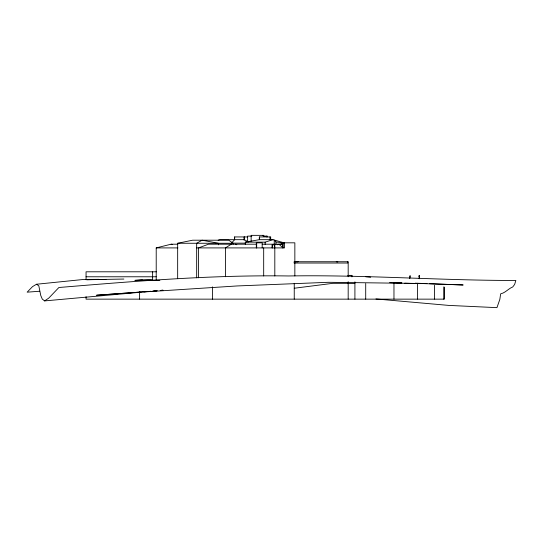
<?xml version="1.0" encoding="UTF-8"?>
<svg xmlns="http://www.w3.org/2000/svg" width="543" height="543" viewBox="0 0 543 543"><rect width="100%" height="100%" fill="white"/><g stroke="black" fill="none" stroke-linecap="round" stroke-linejoin="round"><path stroke-width="0.81" d="M419.318 275.898L419.413 276.516M419.128 276.292L419.155 278.661M419.23 276.611L419.318 276.998L419.23 276.536M419.21 275.858L419.298 275.349L419.216 275.953M419.128 276.333L419.155 275.864M419.508 277.229L419.549 276.509M409.49 278.294C409.361 274.649 411.18 274.744 409.884 278.26M231.406 243.135L234.671 239.68L234.671 236.938M39.693 291.231L27.15 292.168L32.553 286.602L36.517 284.247L38.811 285.828L40.759 295.507L42.306 299.125L44.621 300.91L48.775 298.093L58.895 287.505C135.322 281.179 211.845 274.812 288.604 275.966C364.387 274.697 440.068 280.527 515.85 280.466L514.635 284.444L512.748 286.948C508.37 288.645 505.411 292.84 500.66 293.838L499.838 299.369L496.954 307.65L448.62 305.397L375.939 298.955M231.243 244.201L225.467 247.907L225.467 276.774M277.432 244.744L282.855 243.535M218.164 240.21L219.644 239.68L244.269 239.68L248.49 241.981M245.314 244.35L245.314 242.144L265.14 242.144L272.993 239.68L284.444 242.918M277.29 244.662L278.892 244.201L283.059 247.907L283.059 242.823M156.214 280.337L156.214 247.907L171.093 244.201L177.866 244.201M281.376 244.031L282.917 243.671M177.663 278.674L177.663 243.264L192.656 240.203L228.773 240.203L233.123 243.264L233.117 244.201M245.314 242.144L259.316 239.68L272.993 239.68M296.607 261.95L298.182 261.74M294.245 288.238L332.805 283.331L348.178 283.331M36.517 284.247L83.921 279.414L99.057 279.326M150.961 291.292L96.545 295.222L150.574 291.353M153.065 291.123L157.219 290.743M160.538 290.437L163.029 290.213M44.621 300.91L140.881 292.209M152.644 291.136L156.846 290.756M160.205 290.451L162.724 290.22M143.936 291.964L237.067 285.951L328.461 282.299L419.922 283.473L463.152 284.98L429.52 283.704M151.558 279.373L134.881 280.358L142.442 279.957M123.879 279.054L86.744 279.713L105.953 279.462M251.823 236.11L247.635 236.11L247.635 241.547M247.635 236.938L234.556 236.938L234.556 239.68M282.353 242.823L294.849 242.823L294.849 275.939M233.076 243.135L245.599 243.135M177.663 243.264L233.123 243.264M256.323 244.201L208.485 244.201L198.548 247.907L198.548 277.84M262.174 244.201L282.774 244.201M156.214 247.907L177.873 247.907M196.668 247.907L284.505 247.907L284.505 242.823M156.479 271.799L86.059 271.799L86.059 279.76M347.744 275.376L352.081 275.376L352.081 276.774M86.059 276.774L156.214 276.774M139.612 280.337L159.866 280.337M348.178 283.548L354.912 283.548M395.223 282.638L401.895 282.822M415.239 283.181L426.995 283.609M389.582 282.645L401.386 283.066M404.759 283.188L414.031 283.521L412.361 283.446M365.71 276.774L370.699 277.215M274.235 244.54L274.235 240.087L275.973 241.988L284.389 243.033M336.246 261.74L337.821 261.95M171.093 244.201L172.654 244.594M235.418 244.201L236.816 244.744M419.501 277.229L419.44 278.776M444.391 287.098L444.391 299.145L86.059 299.145L86.059 296.688M443.753 286.914L443.753 299.145M434.556 285.313L434.556 299.145M417.526 283.29L417.526 299.145M393.967 282.577L393.967 299.145M365.71 283.548L365.71 299.145M354.912 281.851L354.912 299.145M351.654 275.376L351.654 276.774M348.178 276.774L348.178 261.74L294.13 261.74L294.13 263.029L347.798 263.029L347.798 261.74M348.178 281.688L348.178 299.145M294.74 261.74L294.74 263.029M294.245 283.331L294.245 299.145M282.774 242.823L282.774 247.907M275.973 241.988L275.973 244.459M274.812 275.953L274.812 244.859L272.131 244.859L272.131 247.907M274.622 244.859L274.622 247.907M272.321 244.859L272.321 247.907M270.692 239.456L270.692 236.938L259.316 236.938L259.316 239.68M270.007 236.938L270.007 239.456M267.319 236.938L267.319 236.11L263.131 236.11L263.131 235.35M266.64 236.11L266.64 236.938M265.14 242.144L265.14 244.52M263.81 236.11L263.81 235.35L251.137 235.35L251.137 241.167M263.681 247.907L263.681 275.953M262.188 247.907L262.188 242.836L256.31 242.836L256.31 247.907M259.506 236.938L259.506 239.68M256.676 242.836L256.676 247.907M244.269 236.938L244.269 239.68M244.153 236.938L244.153 240.257M218.429 244.812L218.429 243.264L202.098 240.203L196.668 243.264L196.668 277.84M212.456 286.88L212.489 299.227M152.624 271.799L152.624 280.337M139.612 291.788L139.612 299.145"/></g></svg>
